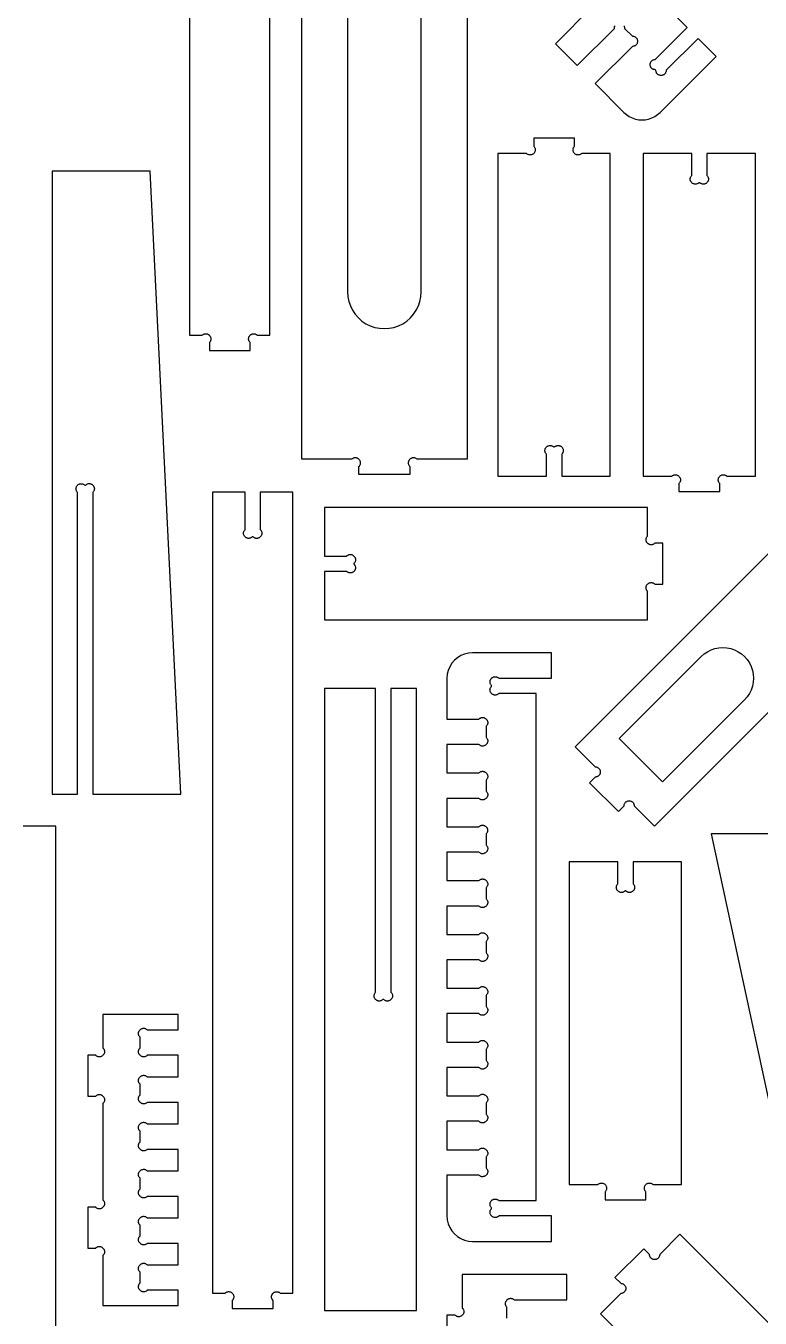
# Model space of a CAD drawing. Extents: x 105 to 1294, y 104 to 1295.
# Drawn here: x 892 to 1036.1, y 395.1 to 648.8 of the extents above; entities that cross this region are included whole.
import ezdxf

# ---------------------------------------------------------------- set-up
doc = ezdxf.new("R2010")
doc.units = 0
doc.layers.add('LAYER_1', color=62, linetype='CONTINUOUS')

msp = doc.modelspace()

# ---------------------------------------------------------------- linework, layer by layer
at = {"layer": 'LAYER_1'}
for points in [[(924.12, 745.22), (924.12, 588.03), (926.58, 588.03), (926.67, 588.12), (926.77, 588.18), (926.86, 588.24), (926.95, 588.28), (927.05, 588.31), (927.15, 588.33), (927.24, 588.34), (927.34, 588.34), (927.43, 588.33), (927.52, 588.31), (927.61, 588.29), (927.69, 588.25), (927.78, 588.21), (927.85, 588.15), (927.93, 588.1), (928, 588.03), (928.06, 587.96), (928.12, 587.89), (928.17, 587.81), (928.21, 587.73), (928.25, 587.64), (928.28, 587.55), (928.3, 587.46), (928.31, 587.37), (928.31, 587.28), (928.3, 587.18), (928.28, 587.08), (928.25, 586.99), (928.2, 586.89), (928.15, 586.8), (928.08, 586.71), (928, 586.62), (928, 585.03), (935.99, 585.03), (935.99, 586.62), (935.93, 586.7), (935.87, 586.78), (935.82, 586.86), (935.77, 586.95), (935.74, 587.04), (935.72, 587.14), (935.71, 587.23), (935.7, 587.33), (935.71, 587.42), (935.72, 587.52), (935.74, 587.61), (935.77, 587.7), (935.82, 587.79), (935.87, 587.88), (935.93, 587.96), (935.99, 588.03), (936.07, 588.1), (936.15, 588.16), (936.24, 588.21), (936.33, 588.25), (936.42, 588.29), (936.51, 588.31), (936.61, 588.32), (936.7, 588.33), (936.8, 588.32), (936.9, 588.31), (936.99, 588.29), (937.08, 588.25), (937.17, 588.21), (937.26, 588.16), (937.34, 588.1), (937.41, 588.03), (939.87, 588.03), (939.87, 745.22)], [(1009.34, 648.79), (1009.38, 648.7), (1009.42, 648.6), (1009.45, 648.5), (1009.46, 648.38), (1009.47, 648.26), (1011, 646.73), (1011.12, 646.72), (1011.24, 646.7), (1011.34, 646.68), (1011.44, 646.64), (1011.53, 646.59), (1011.61, 646.54), (1011.69, 646.48), (1011.76, 646.41), (1011.82, 646.34), (1011.87, 646.26), (1011.91, 646.18), (1011.94, 646.09), (1011.97, 646), (1011.99, 645.91), (1012, 645.82), (1012.01, 645.72), (1012, 645.63), (1011.99, 645.54), (1011.97, 645.45), (1011.94, 645.36), (1011.91, 645.27), (1011.87, 645.19), (1011.82, 645.11), (1011.76, 645.04), (1011.69, 644.97), (1011.61, 644.91), (1011.53, 644.86), (1011.44, 644.81), (1011.34, 644.77), (1011.24, 644.75), (1011.12, 644.73), (1011, 644.72), (1003.7, 637.42), (1009.35, 631.77), (1009.85, 631.33), (1010.39, 630.97), (1010.98, 630.68), (1011.6, 630.47), (1012.24, 630.34), (1012.89, 630.3), (1013.54, 630.34), (1014.19, 630.47), (1014.81, 630.68), (1015.39, 630.97), (1015.94, 631.33), (1016.43, 631.76), (1027.42, 642.76), (1023.89, 646.29), (1017.62, 640.03), (1017.61, 639.91), (1017.6, 639.8), (1017.57, 639.69), (1017.53, 639.59), (1017.49, 639.5), (1017.43, 639.42), (1017.37, 639.35), (1017.31, 639.28), (1017.23, 639.22), (1017.16, 639.17), (1017.07, 639.13), (1016.99, 639.09), (1016.9, 639.06), (1016.81, 639.04), (1016.71, 639.03), (1016.62, 639.03), (1016.53, 639.03), (1016.43, 639.04), (1016.34, 639.06), (1016.25, 639.09), (1016.17, 639.13), (1016.09, 639.17), (1016.01, 639.22), (1015.93, 639.28), (1015.87, 639.35), (1015.81, 639.42), (1015.75, 639.5), (1015.71, 639.59), (1015.67, 639.69), (1015.64, 639.8), (1015.63, 639.91), (1015.62, 640.03), (1015.5, 640.15), (1015.38, 640.16), (1015.27, 640.17), (1015.16, 640.2), (1015.06, 640.24), (1014.97, 640.28), (1014.89, 640.33), (1014.82, 640.4), (1014.75, 640.46), (1014.69, 640.54), (1014.64, 640.61), (1014.6, 640.7), (1014.56, 640.78), (1014.54, 640.87), (1014.52, 640.96), (1014.51, 641.06), (1014.5, 641.15), (1014.51, 641.24), (1014.52, 641.34), (1014.54, 641.43), (1014.56, 641.52), (1014.6, 641.6), (1014.64, 641.69), (1014.69, 641.76), (1014.75, 641.84), (1014.82, 641.9), (1014.89, 641.96), (1014.97, 642.02), (1015.06, 642.06), (1015.16, 642.1), (1015.27, 642.13), (1015.38, 642.14), (1015.5, 642.15), (1021.77, 648.41), (964.24, 705.94)], [(978.56, 653.22), (978.56, 563.69), (968.75, 563.69), (968.66, 563.77), (968.57, 563.84), (968.48, 563.9), (968.38, 563.94), (968.29, 563.97), (968.19, 563.99), (968.1, 564), (968, 564), (967.91, 563.99), (967.82, 563.97), (967.73, 563.94), (967.64, 563.91), (967.56, 563.86), (967.48, 563.81), (967.41, 563.75), (967.34, 563.69), (967.28, 563.62), (967.22, 563.55), (967.17, 563.47), (967.13, 563.39), (967.09, 563.3), (967.06, 563.21), (967.04, 563.12), (967.03, 563.03), (967.03, 562.93), (967.04, 562.84), (967.06, 562.74), (967.09, 562.65), (967.14, 562.55), (967.19, 562.46), (967.26, 562.37), (967.34, 562.28), (967.34, 560.69), (957.35, 560.69), (957.35, 562.28), (957.43, 562.37), (957.5, 562.46), (957.55, 562.55), (957.59, 562.65), (957.63, 562.74), (957.65, 562.84), (957.66, 562.93), (957.66, 563.03), (957.64, 563.12), (957.63, 563.21), (957.6, 563.3), (957.56, 563.39), (957.52, 563.47), (957.47, 563.55), (957.41, 563.62), (957.35, 563.69), (957.28, 563.75), (957.2, 563.81), (957.13, 563.86), (957.04, 563.91), (956.96, 563.94), (956.87, 563.97), (956.78, 563.99), (956.68, 564), (956.59, 564), (956.49, 563.99), (956.4, 563.97), (956.3, 563.94), (956.21, 563.9), (956.12, 563.84), (956.02, 563.77), (955.93, 563.69), (946.13, 563.69), (946.13, 656.22)], [(955.12, 653.22), (955.12, 596.54), (955.19, 595.6), (955.37, 594.68), (955.67, 593.78), (956.1, 592.94), (956.62, 592.16), (957.24, 591.45), (957.95, 590.82), (958.73, 590.3), (959.58, 589.88), (960.47, 589.58), (961.41, 589.4), (962.35, 589.33), (963.29, 589.4), (964.21, 589.58), (965.11, 589.88), (965.95, 590.3), (966.74, 590.82), (967.45, 591.45), (968.07, 592.16), (968.6, 592.94), (969.01, 593.78), (969.31, 594.68), (969.5, 595.6), (969.56, 596.54), (969.56, 656.22)], [(1003.18, 652.55), (995.89, 645.24), (1000.16, 640.96), (1007.47, 648.26), (1007.48, 648.38), (1007.49, 648.5), (1007.52, 648.6), (1007.56, 648.7), (1007.6, 648.79)], [(1044.55, 552.09), (999.75, 507.29), (1003.71, 503.33), (1003.81, 503.33), (1003.91, 503.31), (1004.01, 503.29), (1004.1, 503.25), (1004.19, 503.21), (1004.27, 503.16), (1004.35, 503.1), (1004.42, 503.04), (1004.48, 502.97), (1004.54, 502.89), (1004.59, 502.81), (1004.63, 502.72), (1004.67, 502.63), (1004.69, 502.53), (1004.71, 502.43), (1004.71, 502.33), (1004.71, 502.23), (1004.69, 502.13), (1004.67, 502.03), (1004.63, 501.94), (1004.59, 501.86), (1004.54, 501.77), (1004.48, 501.7), (1004.42, 501.63), (1004.35, 501.56), (1004.27, 501.5), (1004.19, 501.45), (1004.1, 501.41), (1004.01, 501.38), (1003.91, 501.35), (1003.81, 501.34), (1003.71, 501.33), (1002.59, 500.21), (1008.25, 494.55), (1009.37, 495.67), (1009.38, 495.78), (1009.39, 495.88), (1009.42, 495.97), (1009.45, 496.06), (1009.49, 496.15), (1009.54, 496.23), (1009.6, 496.31), (1009.66, 496.38), (1009.73, 496.45), (1009.81, 496.5), (1009.89, 496.55), (1009.98, 496.6), (1010.07, 496.63), (1010.17, 496.65), (1010.27, 496.67), (1010.37, 496.67), (1010.47, 496.67), (1010.57, 496.65), (1010.67, 496.63), (1010.76, 496.6), (1010.85, 496.55), (1010.93, 496.5), (1011, 496.45), (1011.08, 496.38), (1011.14, 496.31), (1011.2, 496.23), (1011.25, 496.15), (1011.29, 496.06), (1011.32, 495.97), (1011.35, 495.88), (1011.36, 495.78), (1011.37, 495.67), (1015.33, 491.71), (1060.13, 536.51)], [(891.49, 302.35), (897.86, 302.35), (897.86, 491.72), (891.49, 491.72)], [(1041.77, 490.22), (1026.48, 490.22), (1043.27, 412.19)], [(1065.13, 366.79), (1020.33, 411.6), (1016.37, 407.63), (1016.36, 407.53), (1016.35, 407.43), (1016.32, 407.34), (1016.29, 407.24), (1016.25, 407.16), (1016.2, 407.07), (1016.14, 407), (1016.08, 406.93), (1016.01, 406.86), (1015.93, 406.8), (1015.85, 406.75), (1015.76, 406.71), (1015.67, 406.68), (1015.57, 406.65), (1015.47, 406.64), (1015.37, 406.63), (1015.27, 406.64), (1015.17, 406.65), (1015.07, 406.68), (1014.98, 406.71), (1014.89, 406.75), (1014.81, 406.8), (1014.73, 406.86), (1014.66, 406.93), (1014.59, 407), (1014.54, 407.07), (1014.49, 407.16), (1014.44, 407.24), (1014.41, 407.34), (1014.38, 407.43), (1014.37, 407.53), (1014.36, 407.63), (1013.24, 408.75), (1007.59, 403.1), (1008.71, 401.98), (1008.82, 401.97), (1008.91, 401.96), (1009.01, 401.93), (1009.1, 401.9), (1009.19, 401.86), (1009.27, 401.81), (1009.35, 401.75), (1009.42, 401.68), (1009.48, 401.61), (1009.54, 401.53), (1009.59, 401.45), (1009.63, 401.36), (1009.67, 401.27), (1009.69, 401.18), (1009.71, 401.08), (1009.71, 400.98), (1009.71, 400.87), (1009.69, 400.77), (1009.67, 400.68), (1009.63, 400.59), (1009.59, 400.5), (1009.54, 400.42), (1009.48, 400.34), (1009.42, 400.27), (1009.35, 400.2), (1009.27, 400.15), (1009.19, 400.1), (1009.1, 400.05), (1009.01, 400.02), (1008.91, 400), (1008.82, 399.98), (1008.71, 399.98), (1004.75, 396.01), (1049.55, 351.21)], [(986.39, 395.13), (986.39, 397.3), (986.31, 397.39), (986.25, 397.48), (986.19, 397.58), (986.15, 397.67), (986.12, 397.77), (986.1, 397.86), (986.09, 397.96), (986.09, 398.05), (986.1, 398.15), (986.12, 398.24), (986.15, 398.33), (986.18, 398.41), (986.23, 398.5), (986.28, 398.57), (986.34, 398.65), (986.4, 398.72), (986.47, 398.78), (986.54, 398.84), (986.62, 398.89), (986.7, 398.93), (986.79, 398.97), (986.88, 399), (986.97, 399.02), (987.06, 399.03), (987.16, 399.03), (987.25, 399.02), (987.35, 399), (987.45, 398.97), (987.54, 398.92), (987.63, 398.87), (987.73, 398.8), (987.82, 398.72), (998.17, 398.72), (998.17, 403.72), (977.63, 403.72), (977.63, 397.13), (977.71, 397.04), (977.78, 396.95), (977.83, 396.85), (977.87, 396.76), (977.91, 396.66), (977.93, 396.57), (977.94, 396.47), (977.94, 396.38), (977.93, 396.29), (977.91, 396.19), (977.88, 396.1), (977.84, 396.02), (977.8, 395.94), (977.75, 395.86), (977.69, 395.78), (977.63, 395.72), (977.56, 395.65), (977.48, 395.59), (977.41, 395.54), (977.32, 395.5), (977.24, 395.46), (977.15, 395.44), (977.06, 395.42), (976.96, 395.41), (976.87, 395.41), (976.77, 395.42), (976.68, 395.44), (976.58, 395.47), (976.49, 395.51), (976.4, 395.57), (976.3, 395.63), (976.21, 395.72), (974.62, 395.72), (974.62, 387.72)]]:
    msp.add_lwpolyline(points, dxfattribs=at)
for points in [[(994.15, 564.69), (994.08, 564.77), (994.02, 564.85), (993.97, 564.93), (993.92, 565.02), (993.89, 565.12), (993.87, 565.21), (993.85, 565.3), (993.85, 565.4), (993.85, 565.5), (993.87, 565.59), (993.89, 565.68), (993.92, 565.78), (993.97, 565.87), (994.02, 565.95), (994.08, 566.03), (994.15, 566.11), (994.22, 566.18), (994.3, 566.24), (994.39, 566.29), (994.48, 566.33), (994.57, 566.36), (994.66, 566.38), (994.76, 566.4), (994.85, 566.4), (994.95, 566.4), (995.05, 566.38), (995.14, 566.36), (995.23, 566.33), (995.32, 566.29), (995.4, 566.24), (995.48, 566.18), (995.56, 566.11), (995.73, 566.11), (995.81, 566.18), (995.89, 566.24), (995.97, 566.29), (996.06, 566.33), (996.15, 566.36), (996.25, 566.38), (996.34, 566.4), (996.44, 566.4), (996.53, 566.4), (996.63, 566.38), (996.72, 566.36), (996.81, 566.33), (996.9, 566.29), (996.99, 566.24), (997.07, 566.18), (997.14, 566.11), (997.21, 566.03), (997.27, 565.95), (997.32, 565.87), (997.36, 565.78), (997.4, 565.68), (997.42, 565.59), (997.43, 565.5), (997.44, 565.4), (997.43, 565.3), (997.42, 565.21), (997.4, 565.12), (997.36, 565.02), (997.32, 564.93), (997.27, 564.85), (997.21, 564.77), (997.14, 564.69), (997.14, 560.36), (1006.67, 560.36), (1006.67, 623.72), (1001.06, 623.72), (1000.98, 623.65), (1000.9, 623.59), (1000.82, 623.54), (1000.73, 623.5), (1000.64, 623.46), (1000.54, 623.44), (1000.45, 623.43), (1000.35, 623.42), (1000.26, 623.43), (1000.16, 623.44), (1000.07, 623.46), (999.97, 623.5), (999.89, 623.54), (999.8, 623.59), (999.72, 623.65), (999.64, 623.72), (999.58, 623.79), (999.52, 623.87), (999.47, 623.96), (999.43, 624.05), (999.39, 624.14), (999.37, 624.23), (999.36, 624.33), (999.35, 624.42), (999.36, 624.52), (999.37, 624.61), (999.39, 624.71), (999.43, 624.8), (999.47, 624.89), (999.52, 624.97), (999.58, 625.05), (999.64, 625.13), (999.64, 626.72), (991.65, 626.72), (991.65, 625.13), (991.72, 625.05), (991.78, 624.97), (991.83, 624.89), (991.87, 624.8), (991.9, 624.71), (991.92, 624.61), (991.94, 624.52), (991.94, 624.42), (991.94, 624.33), (991.92, 624.23), (991.9, 624.14), (991.87, 624.05), (991.83, 623.96), (991.78, 623.87), (991.72, 623.79), (991.65, 623.72), (991.57, 623.65), (991.49, 623.59), (991.41, 623.54), (991.32, 623.5), (991.23, 623.46), (991.13, 623.44), (991.04, 623.43), (990.94, 623.42), (990.85, 623.43), (990.75, 623.44), (990.66, 623.46), (990.57, 623.5), (990.48, 623.54), (990.39, 623.59), (990.31, 623.65), (990.24, 623.72), (984.63, 623.72), (984.63, 560.36), (994.15, 560.36)], [(1025.64, 619.38), (1025.71, 619.31), (1025.77, 619.23), (1025.82, 619.14), (1025.86, 619.05), (1025.89, 618.96), (1025.91, 618.87), (1025.93, 618.77), (1025.93, 618.68), (1025.93, 618.58), (1025.91, 618.49), (1025.89, 618.39), (1025.86, 618.3), (1025.82, 618.21), (1025.77, 618.13), (1025.71, 618.05), (1025.64, 617.97), (1025.56, 617.9), (1025.48, 617.84), (1025.4, 617.79), (1025.31, 617.75), (1025.22, 617.72), (1025.13, 617.69), (1025.03, 617.68), (1024.93, 617.68), (1024.84, 617.68), (1024.74, 617.69), (1024.65, 617.72), (1024.56, 617.75), (1024.47, 617.79), (1024.38, 617.84), (1024.3, 617.9), (1024.23, 617.97), (1024.06, 617.97), (1023.98, 617.9), (1023.9, 617.84), (1023.82, 617.79), (1023.73, 617.75), (1023.64, 617.72), (1023.54, 617.69), (1023.45, 617.68), (1023.35, 617.68), (1023.26, 617.68), (1023.16, 617.69), (1023.07, 617.72), (1022.98, 617.75), (1022.89, 617.79), (1022.8, 617.84), (1022.72, 617.9), (1022.64, 617.97), (1022.58, 618.05), (1022.52, 618.13), (1022.47, 618.21), (1022.43, 618.3), (1022.39, 618.39), (1022.37, 618.49), (1022.36, 618.58), (1022.35, 618.68), (1022.36, 618.77), (1022.37, 618.87), (1022.39, 618.96), (1022.43, 619.05), (1022.47, 619.14), (1022.52, 619.23), (1022.58, 619.31), (1022.64, 619.38), (1022.64, 623.72), (1013.13, 623.72), (1013.13, 560.36), (1018.73, 560.36), (1018.81, 560.43), (1018.89, 560.49), (1018.97, 560.54), (1019.06, 560.58), (1019.15, 560.61), (1019.25, 560.63), (1019.34, 560.65), (1019.44, 560.65), (1019.53, 560.65), (1019.63, 560.63), (1019.72, 560.61), (1019.81, 560.58), (1019.9, 560.54), (1019.99, 560.49), (1020.07, 560.43), (1020.14, 560.36), (1020.21, 560.28), (1020.27, 560.2), (1020.32, 560.12), (1020.36, 560.03), (1020.4, 559.94), (1020.42, 559.84), (1020.43, 559.75), (1020.44, 559.65), (1020.43, 559.55), (1020.42, 559.46), (1020.4, 559.37), (1020.36, 559.27), (1020.32, 559.19), (1020.27, 559.1), (1020.21, 559.02), (1020.14, 558.94), (1020.14, 557.36), (1028.14, 557.36), (1028.14, 558.94), (1028.07, 559.02), (1028.01, 559.1), (1027.96, 559.19), (1027.92, 559.27), (1027.89, 559.37), (1027.87, 559.46), (1027.85, 559.55), (1027.85, 559.65), (1027.85, 559.75), (1027.87, 559.84), (1027.89, 559.94), (1027.92, 560.03), (1027.96, 560.12), (1028.01, 560.2), (1028.07, 560.28), (1028.14, 560.36), (1028.22, 560.43), (1028.3, 560.49), (1028.38, 560.54), (1028.47, 560.58), (1028.56, 560.61), (1028.66, 560.63), (1028.75, 560.65), (1028.85, 560.65), (1028.94, 560.65), (1029.04, 560.63), (1029.13, 560.61), (1029.23, 560.58), (1029.32, 560.54), (1029.4, 560.49), (1029.48, 560.43), (1029.56, 560.36), (1035.16, 560.36), (1035.16, 623.72), (1025.64, 623.72)], [(922.42, 497.95), (916.39, 620.22), (897.13, 620.22), (897.13, 497.95), (902.13, 497.95), (902.13, 557.19), (902.06, 557.27), (902, 557.35), (901.95, 557.44), (901.91, 557.52), (901.88, 557.62), (901.85, 557.71), (901.84, 557.8), (901.83, 557.9), (901.84, 558), (901.85, 558.09), (901.88, 558.18), (901.91, 558.28), (901.95, 558.37), (902, 558.45), (902.06, 558.53), (902.13, 558.61), (902.2, 558.68), (902.28, 558.74), (902.37, 558.79), (902.46, 558.83), (902.55, 558.86), (902.64, 558.88), (902.74, 558.9), (902.83, 558.9), (902.93, 558.9), (903.03, 558.88), (903.12, 558.86), (903.21, 558.83), (903.3, 558.79), (903.38, 558.74), (903.47, 558.68), (903.54, 558.61), (903.71, 558.61), (903.8, 558.69), (903.89, 558.76), (903.99, 558.81), (904.08, 558.86), (904.18, 558.89), (904.27, 558.91), (904.37, 558.92), (904.46, 558.92), (904.56, 558.91), (904.65, 558.89), (904.74, 558.86), (904.82, 558.82), (904.91, 558.78), (904.98, 558.73), (905.06, 558.67), (905.13, 558.61), (905.19, 558.54), (905.25, 558.46), (905.3, 558.39), (905.34, 558.3), (905.38, 558.22), (905.41, 558.13), (905.43, 558.04), (905.44, 557.94), (905.44, 557.85), (905.43, 557.75), (905.41, 557.66), (905.38, 557.56), (905.33, 557.47), (905.28, 557.37), (905.21, 557.28), (905.13, 557.19), (905.13, 497.95)], [(928.63, 400.03), (931.08, 400.03), (931.17, 400.12), (931.26, 400.18), (931.36, 400.24), (931.45, 400.28), (931.55, 400.31), (931.64, 400.33), (931.74, 400.34), (931.83, 400.34), (931.93, 400.33), (932.02, 400.31), (932.11, 400.29), (932.19, 400.25), (932.27, 400.21), (932.35, 400.15), (932.43, 400.1), (932.49, 400.03), (932.56, 399.96), (932.62, 399.89), (932.67, 399.81), (932.71, 399.73), (932.75, 399.64), (932.77, 399.56), (932.79, 399.46), (932.8, 399.37), (932.8, 399.28), (932.79, 399.18), (932.77, 399.09), (932.74, 398.99), (932.7, 398.9), (932.64, 398.8), (932.58, 398.71), (932.5, 398.62), (932.5, 397.04), (940.49, 397.04), (940.49, 398.62), (940.42, 398.7), (940.36, 398.78), (940.31, 398.86), (940.27, 398.95), (940.24, 399.04), (940.22, 399.14), (940.2, 399.23), (940.2, 399.33), (940.2, 399.42), (940.22, 399.52), (940.24, 399.61), (940.27, 399.7), (940.31, 399.79), (940.36, 399.88), (940.42, 399.96), (940.49, 400.03), (940.57, 400.1), (940.65, 400.16), (940.73, 400.21), (940.82, 400.25), (940.91, 400.29), (941.01, 400.31), (941.1, 400.32), (941.2, 400.33), (941.3, 400.32), (941.39, 400.31), (941.49, 400.29), (941.58, 400.25), (941.67, 400.21), (941.75, 400.16), (941.84, 400.1), (941.91, 400.03), (944.36, 400.03), (944.36, 557.22), (937.99, 557.22), (937.99, 549.88), (938.07, 549.79), (938.14, 549.7), (938.2, 549.61), (938.24, 549.51), (938.27, 549.42), (938.29, 549.32), (938.3, 549.22), (938.3, 549.13), (938.29, 549.04), (938.27, 548.95), (938.25, 548.86), (938.21, 548.77), (938.17, 548.69), (938.12, 548.61), (938.06, 548.54), (937.99, 548.47), (937.93, 548.4), (937.85, 548.35), (937.77, 548.3), (937.69, 548.25), (937.6, 548.22), (937.52, 548.19), (937.42, 548.17), (937.33, 548.16), (937.24, 548.16), (937.14, 548.17), (937.04, 548.19), (936.95, 548.22), (936.85, 548.26), (936.76, 548.32), (936.67, 548.39), (936.58, 548.47), (936.41, 548.47), (936.33, 548.4), (936.25, 548.34), (936.17, 548.29), (936.08, 548.25), (935.99, 548.22), (935.89, 548.19), (935.8, 548.18), (935.7, 548.17), (935.61, 548.18), (935.51, 548.19), (935.42, 548.22), (935.33, 548.25), (935.24, 548.29), (935.15, 548.34), (935.07, 548.4), (935, 548.47), (934.93, 548.54), (934.87, 548.62), (934.82, 548.71), (934.78, 548.8), (934.74, 548.89), (934.72, 548.98), (934.71, 549.08), (934.7, 549.17), (934.71, 549.27), (934.72, 549.37), (934.74, 549.46), (934.78, 549.55), (934.82, 549.64), (934.87, 549.72), (934.93, 549.81), (935, 549.88), (935, 557.22), (928.63, 557.22)], [(954.96, 544.7), (955.05, 544.78), (955.14, 544.85), (955.24, 544.9), (955.33, 544.95), (955.43, 544.98), (955.52, 545), (955.62, 545.01), (955.71, 545.01), (955.81, 545), (955.9, 544.98), (955.99, 544.95), (956.07, 544.91), (956.16, 544.87), (956.24, 544.82), (956.31, 544.76), (956.38, 544.7), (956.44, 544.63), (956.5, 544.56), (956.55, 544.48), (956.59, 544.39), (956.63, 544.31), (956.66, 544.22), (956.68, 544.13), (956.69, 544.04), (956.69, 543.94), (956.68, 543.85), (956.66, 543.75), (956.63, 543.65), (956.59, 543.56), (956.53, 543.47), (956.46, 543.37), (956.38, 543.28), (956.38, 543.11), (956.45, 543.03), (956.51, 542.95), (956.56, 542.87), (956.6, 542.78), (956.63, 542.69), (956.65, 542.59), (956.67, 542.5), (956.67, 542.4), (956.67, 542.31), (956.65, 542.21), (956.63, 542.12), (956.6, 542.03), (956.56, 541.94), (956.51, 541.85), (956.45, 541.77), (956.38, 541.7), (956.3, 541.63), (956.22, 541.57), (956.13, 541.52), (956.05, 541.48), (955.95, 541.44), (955.86, 541.42), (955.76, 541.41), (955.67, 541.4), (955.57, 541.41), (955.48, 541.42), (955.38, 541.44), (955.29, 541.48), (955.2, 541.52), (955.12, 541.57), (955.04, 541.63), (954.96, 541.7), (950.62, 541.7), (950.62, 532.18), (1013.98, 532.18), (1013.98, 537.78), (1013.91, 537.86), (1013.85, 537.94), (1013.8, 538.03), (1013.76, 538.12), (1013.73, 538.21), (1013.71, 538.3), (1013.69, 538.4), (1013.69, 538.49), (1013.69, 538.59), (1013.71, 538.68), (1013.73, 538.78), (1013.76, 538.87), (1013.8, 538.96), (1013.85, 539.04), (1013.91, 539.12), (1013.98, 539.2), (1014.06, 539.27), (1014.14, 539.33), (1014.22, 539.38), (1014.31, 539.42), (1014.41, 539.45), (1014.5, 539.47), (1014.6, 539.49), (1014.69, 539.49), (1014.79, 539.49), (1014.88, 539.47), (1014.98, 539.45), (1015.07, 539.42), (1015.16, 539.38), (1015.25, 539.33), (1015.33, 539.27), (1015.4, 539.2), (1016.99, 539.2), (1016.99, 547.2), (1015.4, 547.2), (1015.33, 547.13), (1015.25, 547.07), (1015.16, 547.02), (1015.07, 546.98), (1014.98, 546.94), (1014.88, 546.92), (1014.79, 546.91), (1014.69, 546.9), (1014.6, 546.91), (1014.5, 546.92), (1014.41, 546.94), (1014.31, 546.98), (1014.22, 547.02), (1014.14, 547.07), (1014.06, 547.13), (1013.98, 547.2), (1013.91, 547.27), (1013.85, 547.35), (1013.8, 547.44), (1013.76, 547.53), (1013.73, 547.62), (1013.71, 547.71), (1013.69, 547.81), (1013.69, 547.9), (1013.69, 548), (1013.71, 548.09), (1013.73, 548.19), (1013.76, 548.28), (1013.8, 548.37), (1013.85, 548.45), (1013.91, 548.53), (1013.98, 548.61), (1013.98, 554.22), (950.62, 554.22), (950.62, 544.7)], [(975.17, 412.93), (975.58, 412.27), (976.09, 411.67), (976.69, 411.16), (977.36, 410.75), (978.08, 410.45), (978.84, 410.27), (979.63, 410.2), (995.12, 410.2), (995.12, 415.2), (984.8, 415.2), (984.71, 415.12), (984.61, 415.05), (984.52, 415), (984.43, 414.96), (984.33, 414.92), (984.23, 414.9), (984.14, 414.89), (984.04, 414.9), (983.95, 414.91), (983.86, 414.92), (983.77, 414.95), (983.68, 414.99), (983.6, 415.03), (983.52, 415.08), (983.45, 415.14), (983.38, 415.2), (983.32, 415.27), (983.26, 415.35), (983.21, 415.43), (983.16, 415.51), (983.13, 415.59), (983.1, 415.68), (983.08, 415.77), (983.07, 415.87), (983.07, 415.96), (983.08, 416.06), (983.1, 416.15), (983.13, 416.25), (983.17, 416.34), (983.23, 416.44), (983.29, 416.53), (983.37, 416.62), (983.37, 416.79), (983.29, 416.88), (983.23, 416.97), (983.17, 417.07), (983.13, 417.16), (983.1, 417.26), (983.08, 417.35), (983.07, 417.45), (983.07, 417.54), (983.08, 417.63), (983.1, 417.73), (983.13, 417.81), (983.16, 417.9), (983.21, 417.98), (983.26, 418.06), (983.32, 418.14), (983.38, 418.2), (983.45, 418.27), (983.52, 418.33), (983.6, 418.38), (983.68, 418.42), (983.77, 418.46), (983.86, 418.48), (983.95, 418.5), (984.04, 418.51), (984.14, 418.51), (984.23, 418.5), (984.33, 418.48), (984.43, 418.45), (984.52, 418.41), (984.61, 418.35), (984.71, 418.29), (984.8, 418.2), (992.13, 418.2), (992.13, 517.72), (984.8, 517.72), (984.71, 517.63), (984.61, 517.57), (984.52, 517.51), (984.43, 517.47), (984.33, 517.44), (984.23, 517.42), (984.14, 517.41), (984.04, 517.41), (983.95, 517.42), (983.86, 517.44), (983.77, 517.46), (983.68, 517.5), (983.6, 517.54), (983.52, 517.59), (983.45, 517.65), (983.38, 517.72), (983.32, 517.78), (983.26, 517.86), (983.21, 517.94), (983.16, 518.02), (983.13, 518.11), (983.1, 518.19), (983.08, 518.29), (983.07, 518.38), (983.07, 518.47), (983.08, 518.57), (983.1, 518.66), (983.13, 518.76), (983.17, 518.85), (983.23, 518.95), (983.29, 519.04), (983.37, 519.13), (983.37, 519.3), (983.29, 519.39), (983.23, 519.48), (983.17, 519.58), (983.13, 519.67), (983.1, 519.77), (983.08, 519.86), (983.07, 519.96), (983.07, 520.05), (983.08, 520.15), (983.1, 520.24), (983.13, 520.33), (983.16, 520.41), (983.21, 520.49), (983.26, 520.57), (983.32, 520.65), (983.38, 520.72), (983.45, 520.78), (983.52, 520.84), (983.6, 520.89), (983.68, 520.93), (983.77, 520.97), (983.86, 521), (983.95, 521.01), (984.04, 521.03), (984.14, 521.03), (984.23, 521.02), (984.33, 521), (984.43, 520.96), (984.52, 520.92), (984.61, 520.87), (984.71, 520.8), (984.8, 520.72), (995.12, 520.72), (995.12, 525.72), (979.63, 525.72), (978.84, 525.65), (978.08, 525.47), (977.36, 525.17), (976.69, 524.76), (976.09, 524.25), (975.58, 523.65), (975.17, 522.99), (974.87, 522.26), (974.69, 521.5), (974.62, 520.72), (974.62, 512.72), (980.89, 512.72), (980.98, 512.8), (981.07, 512.87), (981.17, 512.92), (981.26, 512.96), (981.36, 513), (981.45, 513.02), (981.55, 513.03), (981.64, 513.02), (981.74, 513.01), (981.83, 513), (981.92, 512.97), (982, 512.93), (982.08, 512.89), (982.16, 512.84), (982.24, 512.78), (982.31, 512.72), (982.37, 512.65), (982.43, 512.57), (982.48, 512.49), (982.52, 512.41), (982.56, 512.33), (982.59, 512.24), (982.61, 512.15), (982.62, 512.05), (982.62, 511.96), (982.61, 511.86), (982.59, 511.77), (982.55, 511.67), (982.51, 511.58), (982.45, 511.48), (982.39, 511.39), (982.3, 511.3), (982.3, 509.13), (982.39, 509.04), (982.45, 508.95), (982.51, 508.86), (982.55, 508.76), (982.59, 508.66), (982.61, 508.57), (982.62, 508.47), (982.62, 508.38), (982.61, 508.29), (982.59, 508.19), (982.56, 508.11), (982.52, 508.02), (982.48, 507.94), (982.43, 507.86), (982.37, 507.78), (982.31, 507.72), (982.24, 507.65), (982.16, 507.6), (982.08, 507.54), (982, 507.5), (981.92, 507.46), (981.83, 507.44), (981.74, 507.42), (981.64, 507.41), (981.55, 507.41), (981.45, 507.42), (981.36, 507.44), (981.26, 507.47), (981.17, 507.51), (981.07, 507.57), (980.98, 507.63), (980.89, 507.72), (974.62, 507.72), (974.62, 502.15), (980.89, 502.15), (980.98, 502.23), (981.07, 502.3), (981.17, 502.36), (981.26, 502.4), (981.36, 502.43), (981.45, 502.45), (981.55, 502.46), (981.64, 502.46), (981.74, 502.45), (981.83, 502.43), (981.92, 502.4), (982, 502.37), (982.08, 502.32), (982.16, 502.27), (982.24, 502.22), (982.31, 502.15), (982.37, 502.08), (982.43, 502.01), (982.48, 501.93), (982.52, 501.85), (982.56, 501.76), (982.59, 501.67), (982.61, 501.58), (982.62, 501.49), (982.62, 501.39), (982.61, 501.3), (982.59, 501.2), (982.55, 501.11), (982.51, 501.01), (982.45, 500.92), (982.39, 500.83), (982.3, 500.74), (982.3, 498.57), (982.39, 498.48), (982.45, 498.38), (982.51, 498.29), (982.55, 498.2), (982.59, 498.1), (982.61, 498.01), (982.62, 497.91), (982.62, 497.82), (982.61, 497.72), (982.59, 497.63), (982.56, 497.54), (982.52, 497.46), (982.48, 497.37), (982.43, 497.3), (982.37, 497.22), (982.31, 497.15), (982.24, 497.09), (982.16, 497.03), (982.08, 496.98), (982, 496.94), (981.92, 496.9), (981.83, 496.87), (981.74, 496.85), (981.64, 496.84), (981.55, 496.84), (981.45, 496.85), (981.36, 496.87), (981.26, 496.9), (981.17, 496.95), (981.07, 497), (980.98, 497.07), (980.89, 497.15), (974.62, 497.15), (974.62, 491.59), (980.89, 491.59), (980.97, 491.66), (981.05, 491.72), (981.13, 491.77), (981.22, 491.81), (981.31, 491.84), (981.41, 491.86), (981.5, 491.88), (981.6, 491.88), (981.69, 491.88), (981.79, 491.86), (981.88, 491.84), (981.97, 491.81), (982.06, 491.77), (982.15, 491.72), (982.23, 491.66), (982.3, 491.59), (982.37, 491.51), (982.43, 491.43), (982.48, 491.35), (982.53, 491.26), (982.56, 491.17), (982.58, 491.07), (982.6, 490.98), (982.6, 490.88), (982.6, 490.79), (982.58, 490.69), (982.56, 490.6), (982.53, 490.5), (982.48, 490.42), (982.43, 490.33), (982.37, 490.25), (982.3, 490.17), (982.3, 488), (982.39, 487.91), (982.45, 487.82), (982.51, 487.73), (982.55, 487.63), (982.59, 487.54), (982.61, 487.44), (982.62, 487.35), (982.62, 487.25), (982.61, 487.16), (982.59, 487.07), (982.56, 486.98), (982.52, 486.89), (982.48, 486.81), (982.43, 486.73), (982.37, 486.66), (982.31, 486.59), (982.24, 486.52), (982.16, 486.47), (982.08, 486.42), (982, 486.37), (981.92, 486.34), (981.83, 486.31), (981.74, 486.29), (981.64, 486.28), (981.55, 486.28), (981.45, 486.29), (981.36, 486.31), (981.26, 486.34), (981.17, 486.38), (981.07, 486.44), (980.98, 486.51), (980.89, 486.59), (974.62, 486.59), (974.62, 481.02), (980.89, 481.02), (980.98, 481.11), (981.07, 481.17), (981.17, 481.23), (981.26, 481.27), (981.36, 481.3), (981.45, 481.32), (981.55, 481.33), (981.64, 481.33), (981.74, 481.32), (981.83, 481.3), (981.92, 481.28), (982, 481.24), (982.08, 481.2), (982.16, 481.14), (982.24, 481.09), (982.31, 481.02), (982.37, 480.96), (982.43, 480.88), (982.48, 480.8), (982.52, 480.72), (982.56, 480.63), (982.59, 480.55), (982.61, 480.45), (982.62, 480.36), (982.62, 480.27), (982.61, 480.17), (982.59, 480.08), (982.55, 479.98), (982.51, 479.89), (982.45, 479.79), (982.39, 479.7), (982.3, 479.61), (982.3, 477.44), (982.39, 477.35), (982.45, 477.26), (982.51, 477.16), (982.55, 477.07), (982.59, 476.97), (982.61, 476.88), (982.62, 476.78), (982.62, 476.69), (982.61, 476.59), (982.59, 476.5), (982.56, 476.41), (982.52, 476.33), (982.48, 476.25), (982.43, 476.17), (982.37, 476.09), (982.31, 476.02), (982.24, 475.96), (982.16, 475.9), (982.08, 475.85), (982, 475.81), (981.92, 475.77), (981.83, 475.74), (981.74, 475.73), (981.64, 475.71), (981.55, 475.71), (981.45, 475.72), (981.36, 475.74), (981.26, 475.78), (981.17, 475.82), (981.07, 475.87), (980.98, 475.94), (980.89, 476.02), (974.62, 476.02), (974.62, 470.46), (980.89, 470.46), (980.98, 470.54), (981.07, 470.61), (981.17, 470.67), (981.26, 470.71), (981.36, 470.74), (981.45, 470.76), (981.55, 470.77), (981.64, 470.77), (981.74, 470.76), (981.83, 470.74), (981.92, 470.71), (982, 470.68), (982.08, 470.63), (982.16, 470.58), (982.24, 470.52), (982.31, 470.46), (982.37, 470.39), (982.43, 470.32), (982.48, 470.24), (982.52, 470.16), (982.56, 470.07), (982.59, 469.98), (982.61, 469.89), (982.62, 469.8), (982.62, 469.7), (982.61, 469.61), (982.59, 469.51), (982.55, 469.42), (982.51, 469.32), (982.45, 469.23), (982.39, 469.14), (982.3, 469.05), (982.3, 466.87), (982.39, 466.78), (982.45, 466.69), (982.51, 466.6), (982.55, 466.5), (982.59, 466.41), (982.61, 466.31), (982.62, 466.22), (982.62, 466.12), (982.61, 466.03), (982.59, 465.94), (982.56, 465.85), (982.52, 465.76), (982.48, 465.68), (982.43, 465.6), (982.37, 465.53), (982.31, 465.46), (982.24, 465.4), (982.16, 465.34), (982.08, 465.29), (982, 465.24), (981.92, 465.21), (981.83, 465.18), (981.74, 465.16), (981.64, 465.15), (981.55, 465.15), (981.45, 465.16), (981.36, 465.18), (981.26, 465.21), (981.17, 465.25), (981.07, 465.31), (980.98, 465.38), (980.89, 465.46), (974.62, 465.46), (974.62, 459.9), (980.89, 459.9), (980.98, 459.98), (981.07, 460.05), (981.17, 460.1), (981.26, 460.14), (981.36, 460.18), (981.45, 460.2), (981.55, 460.21), (981.64, 460.21), (981.74, 460.2), (981.83, 460.18), (981.92, 460.15), (982, 460.11), (982.08, 460.07), (982.16, 460.02), (982.24, 459.96), (982.31, 459.9), (982.37, 459.83), (982.43, 459.75), (982.48, 459.67), (982.52, 459.59), (982.56, 459.51), (982.59, 459.42), (982.61, 459.33), (982.62, 459.23), (982.62, 459.14), (982.61, 459.04), (982.59, 458.95), (982.55, 458.85), (982.51, 458.76), (982.45, 458.66), (982.39, 458.57), (982.3, 458.48), (982.3, 456.31), (982.39, 456.22), (982.45, 456.13), (982.51, 456.04), (982.55, 455.94), (982.59, 455.84), (982.61, 455.75), (982.62, 455.65), (982.62, 455.56), (982.61, 455.47), (982.59, 455.37), (982.56, 455.29), (982.52, 455.2), (982.48, 455.12), (982.43, 455.04), (982.37, 454.97), (982.31, 454.9), (982.24, 454.83), (982.16, 454.78), (982.08, 454.72), (982, 454.68), (981.92, 454.64), (981.83, 454.62), (981.74, 454.6), (981.64, 454.59), (981.55, 454.59), (981.45, 454.6), (981.36, 454.62), (981.26, 454.65), (981.17, 454.69), (981.07, 454.75), (980.98, 454.81), (980.89, 454.9), (974.62, 454.9), (974.62, 449.33), (980.89, 449.33), (980.98, 449.41), (981.07, 449.48), (981.17, 449.54), (981.26, 449.58), (981.36, 449.61), (981.45, 449.63), (981.55, 449.64), (981.64, 449.64), (981.74, 449.63), (981.83, 449.61), (981.92, 449.58), (982, 449.55), (982.08, 449.5), (982.16, 449.45), (982.24, 449.4), (982.31, 449.33), (982.37, 449.26), (982.43, 449.19), (982.48, 449.11), (982.52, 449.03), (982.56, 448.94), (982.59, 448.85), (982.61, 448.76), (982.62, 448.67), (982.62, 448.57), (982.61, 448.48), (982.59, 448.38), (982.55, 448.29), (982.51, 448.19), (982.45, 448.1), (982.39, 448.01), (982.3, 447.92), (982.3, 445.75), (982.39, 445.66), (982.45, 445.56), (982.51, 445.47), (982.55, 445.38), (982.59, 445.28), (982.61, 445.18), (982.62, 445.09), (982.62, 444.99), (982.61, 444.9), (982.59, 444.81), (982.56, 444.72), (982.52, 444.64), (982.48, 444.55), (982.43, 444.47), (982.37, 444.4), (982.31, 444.33), (982.24, 444.27), (982.16, 444.21), (982.08, 444.16), (982, 444.12), (981.92, 444.08), (981.83, 444.05), (981.74, 444.03), (981.64, 444.02), (981.55, 444.02), (981.45, 444.03), (981.36, 444.05), (981.26, 444.08), (981.17, 444.13), (981.07, 444.18), (980.98, 444.25), (980.89, 444.33), (974.62, 444.33), (974.62, 438.77), (980.89, 438.77), (980.98, 438.85), (981.07, 438.92), (981.17, 438.97), (981.26, 439.02), (981.36, 439.05), (981.45, 439.07), (981.55, 439.08), (981.64, 439.08), (981.74, 439.07), (981.83, 439.05), (981.92, 439.02), (982, 438.98), (982.08, 438.94), (982.16, 438.89), (982.24, 438.83), (982.31, 438.77), (982.37, 438.7), (982.43, 438.63), (982.48, 438.55), (982.52, 438.46), (982.56, 438.38), (982.59, 438.29), (982.61, 438.2), (982.62, 438.11), (982.62, 438.01), (982.61, 437.92), (982.59, 437.82), (982.55, 437.72), (982.51, 437.63), (982.45, 437.54), (982.39, 437.44), (982.3, 437.35), (982.3, 435.18), (982.39, 435.09), (982.45, 435), (982.51, 434.91), (982.55, 434.81), (982.59, 434.72), (982.61, 434.62), (982.62, 434.53), (982.62, 434.43), (982.61, 434.34), (982.59, 434.25), (982.56, 434.16), (982.52, 434.07), (982.48, 433.99), (982.43, 433.91), (982.37, 433.84), (982.31, 433.77), (982.24, 433.7), (982.16, 433.65), (982.08, 433.6), (982, 433.55), (981.92, 433.52), (981.83, 433.49), (981.74, 433.47), (981.64, 433.46), (981.55, 433.46), (981.45, 433.47), (981.36, 433.49), (981.26, 433.52), (981.17, 433.56), (981.07, 433.62), (980.98, 433.69), (980.89, 433.77), (974.62, 433.77), (974.62, 428.2), (980.89, 428.2), (980.98, 428.29), (981.07, 428.35), (981.17, 428.41), (981.26, 428.45), (981.36, 428.48), (981.45, 428.5), (981.55, 428.51), (981.64, 428.51), (981.74, 428.5), (981.83, 428.48), (981.92, 428.46), (982, 428.42), (982.08, 428.38), (982.16, 428.33), (982.24, 428.27), (982.31, 428.2), (982.37, 428.14), (982.43, 428.06), (982.48, 427.98), (982.52, 427.9), (982.56, 427.81), (982.59, 427.73), (982.61, 427.63), (982.62, 427.54), (982.62, 427.45), (982.61, 427.35), (982.59, 427.26), (982.55, 427.16), (982.51, 427.07), (982.45, 426.97), (982.39, 426.88), (982.3, 426.79), (982.3, 424.62), (982.39, 424.53), (982.45, 424.44), (982.51, 424.34), (982.55, 424.25), (982.59, 424.15), (982.61, 424.06), (982.62, 423.96), (982.62, 423.87), (982.61, 423.77), (982.59, 423.68), (982.56, 423.59), (982.52, 423.51), (982.48, 423.43), (982.43, 423.35), (982.37, 423.27), (982.31, 423.2), (982.24, 423.14), (982.16, 423.08), (982.08, 423.03), (982, 422.99), (981.92, 422.95), (981.83, 422.92), (981.74, 422.91), (981.64, 422.89), (981.55, 422.89), (981.45, 422.9), (981.36, 422.92), (981.26, 422.96), (981.17, 423), (981.07, 423.05), (980.98, 423.12), (980.89, 423.2), (974.62, 423.2), (974.62, 415.2), (974.69, 414.42), (974.87, 413.66)], [(1034.31, 518.41), (1033.96, 517.71), (1033.52, 517.05), (1033, 516.46), (1016.94, 500.39), (1008.43, 508.9), (1024.5, 524.97), (1025.09, 525.49), (1025.75, 525.93), (1026.45, 526.28), (1027.19, 526.53), (1027.97, 526.68), (1028.75, 526.73), (1029.54, 526.69), (1030.31, 526.53), (1031.06, 526.28), (1031.76, 525.93), (1032.41, 525.49), (1033, 524.97), (1033.52, 524.38), (1033.96, 523.73), (1034.31, 523.02), (1034.56, 522.27), (1034.72, 521.51), (1034.77, 520.72), (1034.72, 519.93), (1034.56, 519.16)], [(960.63, 518.72), (950.62, 518.72), (950.62, 396.63), (968.62, 396.63), (968.62, 518.72), (963.63, 518.72), (963.63, 459.09), (963.71, 459), (963.78, 458.91), (963.84, 458.81), (963.88, 458.72), (963.91, 458.62), (963.93, 458.53), (963.94, 458.43), (963.94, 458.34), (963.93, 458.25), (963.91, 458.15), (963.88, 458.07), (963.84, 457.98), (963.8, 457.9), (963.75, 457.82), (963.69, 457.74), (963.63, 457.68), (963.56, 457.61), (963.49, 457.55), (963.41, 457.5), (963.32, 457.46), (963.24, 457.42), (963.15, 457.4), (963.06, 457.38), (962.96, 457.37), (962.87, 457.37), (962.77, 457.37), (962.68, 457.4), (962.58, 457.43), (962.49, 457.47), (962.39, 457.53), (962.3, 457.59), (962.21, 457.68), (962.04, 457.68), (961.95, 457.59), (961.86, 457.53), (961.76, 457.47), (961.67, 457.43), (961.57, 457.4), (961.48, 457.37), (961.38, 457.37), (961.29, 457.37), (961.2, 457.38), (961.1, 457.4), (961.02, 457.42), (960.93, 457.46), (960.85, 457.5), (960.77, 457.55), (960.7, 457.61), (960.63, 457.68), (960.56, 457.74), (960.51, 457.82), (960.45, 457.9), (960.41, 457.98), (960.37, 458.07), (960.35, 458.15), (960.33, 458.25), (960.32, 458.34), (960.32, 458.43), (960.33, 458.53), (960.35, 458.62), (960.38, 458.72), (960.42, 458.81), (960.48, 458.91), (960.54, 459), (960.63, 459.09)], [(1011.15, 484.72), (1011.15, 480.38), (1011.22, 480.31), (1011.28, 480.23), (1011.33, 480.14), (1011.37, 480.05), (1011.4, 479.96), (1011.42, 479.87), (1011.44, 479.77), (1011.44, 479.68), (1011.44, 479.58), (1011.42, 479.49), (1011.4, 479.39), (1011.37, 479.3), (1011.33, 479.21), (1011.28, 479.13), (1011.22, 479.05), (1011.15, 478.97), (1011.07, 478.9), (1010.99, 478.84), (1010.91, 478.79), (1010.82, 478.75), (1010.73, 478.72), (1010.63, 478.69), (1010.54, 478.68), (1010.44, 478.68), (1010.35, 478.68), (1010.25, 478.69), (1010.16, 478.72), (1010.07, 478.75), (1009.98, 478.79), (1009.89, 478.84), (1009.81, 478.9), (1009.74, 478.97), (1009.56, 478.97), (1009.48, 478.9), (1009.4, 478.84), (1009.32, 478.79), (1009.23, 478.75), (1009.14, 478.72), (1009.04, 478.69), (1008.95, 478.68), (1008.85, 478.68), (1008.76, 478.68), (1008.66, 478.69), (1008.57, 478.72), (1008.48, 478.75), (1008.39, 478.79), (1008.3, 478.84), (1008.22, 478.9), (1008.14, 478.97), (1008.08, 479.05), (1008.02, 479.13), (1007.97, 479.21), (1007.93, 479.3), (1007.89, 479.39), (1007.87, 479.49), (1007.86, 479.58), (1007.85, 479.68), (1007.86, 479.77), (1007.87, 479.87), (1007.89, 479.96), (1007.93, 480.05), (1007.97, 480.14), (1008.02, 480.23), (1008.08, 480.31), (1008.14, 480.38), (1008.14, 484.72), (998.63, 484.72), (998.63, 421.36), (1004.23, 421.36), (1004.31, 421.43), (1004.39, 421.49), (1004.47, 421.54), (1004.56, 421.58), (1004.65, 421.61), (1004.75, 421.63), (1004.84, 421.65), (1004.94, 421.65), (1005.03, 421.65), (1005.13, 421.63), (1005.22, 421.61), (1005.31, 421.58), (1005.4, 421.54), (1005.49, 421.49), (1005.57, 421.43), (1005.64, 421.36), (1005.71, 421.28), (1005.77, 421.2), (1005.82, 421.12), (1005.86, 421.03), (1005.9, 420.94), (1005.92, 420.84), (1005.93, 420.75), (1005.94, 420.65), (1005.93, 420.55), (1005.92, 420.46), (1005.9, 420.37), (1005.86, 420.27), (1005.82, 420.19), (1005.77, 420.1), (1005.71, 420.02), (1005.64, 419.94), (1005.64, 418.36), (1013.64, 418.36), (1013.64, 419.94), (1013.57, 420.02), (1013.51, 420.1), (1013.46, 420.19), (1013.42, 420.27), (1013.39, 420.37), (1013.37, 420.46), (1013.35, 420.55), (1013.35, 420.65), (1013.35, 420.75), (1013.37, 420.84), (1013.39, 420.94), (1013.42, 421.03), (1013.46, 421.12), (1013.51, 421.2), (1013.57, 421.28), (1013.64, 421.36), (1013.72, 421.43), (1013.8, 421.49), (1013.88, 421.54), (1013.97, 421.58), (1014.06, 421.61), (1014.16, 421.63), (1014.25, 421.65), (1014.35, 421.65), (1014.44, 421.65), (1014.54, 421.63), (1014.63, 421.61), (1014.73, 421.58), (1014.82, 421.54), (1014.9, 421.49), (1014.98, 421.43), (1015.06, 421.36), (1020.66, 421.36), (1020.66, 484.72)], [(907.13, 454.72), (907.13, 448.13), (907.21, 448.04), (907.28, 447.95), (907.33, 447.86), (907.37, 447.76), (907.41, 447.66), (907.43, 447.57), (907.44, 447.47), (907.44, 447.38), (907.43, 447.29), (907.41, 447.19), (907.38, 447.11), (907.34, 447.02), (907.3, 446.94), (907.25, 446.86), (907.19, 446.79), (907.13, 446.72), (907.06, 446.65), (906.98, 446.6), (906.91, 446.54), (906.82, 446.5), (906.74, 446.46), (906.65, 446.44), (906.56, 446.42), (906.46, 446.41), (906.37, 446.41), (906.27, 446.42), (906.18, 446.44), (906.08, 446.47), (905.99, 446.51), (905.89, 446.57), (905.8, 446.63), (905.71, 446.72), (904.13, 446.72), (904.13, 438.72), (905.71, 438.72), (905.8, 438.8), (905.89, 438.87), (905.99, 438.92), (906.08, 438.96), (906.18, 439), (906.27, 439.02), (906.37, 439.03), (906.46, 439.03), (906.56, 439.02), (906.65, 439), (906.74, 438.97), (906.82, 438.93), (906.91, 438.89), (906.98, 438.84), (907.06, 438.78), (907.13, 438.72), (907.19, 438.65), (907.25, 438.57), (907.3, 438.49), (907.34, 438.41), (907.38, 438.33), (907.41, 438.24), (907.43, 438.15), (907.44, 438.05), (907.44, 437.96), (907.43, 437.86), (907.41, 437.77), (907.37, 437.67), (907.33, 437.58), (907.28, 437.48), (907.21, 437.39), (907.13, 437.3), (907.13, 418.31), (907.21, 418.22), (907.28, 418.13), (907.33, 418.04), (907.37, 417.94), (907.41, 417.85), (907.43, 417.75), (907.44, 417.65), (907.44, 417.56), (907.43, 417.47), (907.41, 417.38), (907.38, 417.29), (907.34, 417.2), (907.3, 417.12), (907.25, 417.04), (907.19, 416.97), (907.13, 416.9), (907.06, 416.83), (906.98, 416.78), (906.91, 416.73), (906.82, 416.68), (906.74, 416.65), (906.65, 416.62), (906.56, 416.6), (906.46, 416.59), (906.37, 416.59), (906.27, 416.6), (906.18, 416.62), (906.08, 416.65), (905.99, 416.69), (905.89, 416.75), (905.8, 416.82), (905.71, 416.9), (904.13, 416.9), (904.13, 408.9), (905.71, 408.9), (905.8, 408.98), (905.89, 409.05), (905.99, 409.1), (906.08, 409.15), (906.18, 409.18), (906.27, 409.2), (906.37, 409.21), (906.46, 409.21), (906.56, 409.2), (906.65, 409.18), (906.74, 409.15), (906.82, 409.11), (906.91, 409.07), (906.98, 409.02), (907.06, 408.96), (907.13, 408.9), (907.19, 408.83), (907.25, 408.75), (907.3, 408.68), (907.34, 408.59), (907.38, 408.51), (907.41, 408.42), (907.43, 408.33), (907.44, 408.23), (907.44, 408.14), (907.43, 408.04), (907.41, 407.95), (907.37, 407.85), (907.33, 407.76), (907.28, 407.66), (907.21, 407.57), (907.13, 407.48), (907.13, 397.6), (921.9, 397.6), (921.9, 400.6), (915.81, 400.6), (915.72, 400.52), (915.63, 400.45), (915.54, 400.39), (915.44, 400.35), (915.35, 400.32), (915.25, 400.3), (915.16, 400.29), (915.06, 400.29), (914.97, 400.3), (914.88, 400.32), (914.79, 400.35), (914.7, 400.38), (914.62, 400.43), (914.54, 400.48), (914.47, 400.53), (914.4, 400.6), (914.34, 400.67), (914.28, 400.74), (914.23, 400.82), (914.18, 400.9), (914.15, 400.99), (914.12, 401.08), (914.1, 401.17), (914.09, 401.26), (914.09, 401.36), (914.1, 401.45), (914.12, 401.55), (914.15, 401.64), (914.19, 401.74), (914.25, 401.83), (914.32, 401.92), (914.4, 402.01), (914.4, 404.18), (914.32, 404.27), (914.25, 404.37), (914.19, 404.46), (914.15, 404.55), (914.12, 404.65), (914.1, 404.74), (914.09, 404.84), (914.09, 404.93), (914.1, 405.03), (914.12, 405.12), (914.15, 405.21), (914.18, 405.29), (914.23, 405.38), (914.28, 405.45), (914.34, 405.53), (914.4, 405.6), (914.47, 405.66), (914.54, 405.72), (914.62, 405.77), (914.7, 405.81), (914.79, 405.85), (914.88, 405.88), (914.97, 405.9), (915.06, 405.91), (915.16, 405.91), (915.25, 405.9), (915.35, 405.88), (915.44, 405.85), (915.54, 405.8), (915.63, 405.75), (915.72, 405.68), (915.81, 405.6), (921.9, 405.6), (921.9, 409.82), (915.81, 409.82), (915.72, 409.74), (915.63, 409.67), (915.54, 409.62), (915.44, 409.57), (915.35, 409.54), (915.25, 409.52), (915.16, 409.51), (915.06, 409.51), (914.97, 409.52), (914.88, 409.54), (914.79, 409.57), (914.7, 409.61), (914.62, 409.65), (914.54, 409.7), (914.47, 409.76), (914.4, 409.82), (914.34, 409.89), (914.28, 409.96), (914.23, 410.04), (914.18, 410.13), (914.15, 410.21), (914.12, 410.3), (914.1, 410.39), (914.09, 410.48), (914.09, 410.58), (914.1, 410.67), (914.12, 410.77), (914.15, 410.87), (914.19, 410.96), (914.25, 411.05), (914.32, 411.15), (914.4, 411.24), (914.4, 413.41), (914.32, 413.5), (914.25, 413.59), (914.19, 413.68), (914.15, 413.78), (914.12, 413.87), (914.1, 413.97), (914.09, 414.06), (914.09, 414.16), (914.1, 414.25), (914.12, 414.34), (914.15, 414.43), (914.18, 414.52), (914.23, 414.6), (914.28, 414.68), (914.34, 414.75), (914.4, 414.82), (914.47, 414.88), (914.54, 414.94), (914.62, 414.99), (914.7, 415.04), (914.79, 415.07), (914.88, 415.1), (914.97, 415.12), (915.06, 415.13), (915.16, 415.13), (915.25, 415.12), (915.35, 415.1), (915.44, 415.07), (915.54, 415.03), (915.63, 414.97), (915.72, 414.9), (915.81, 414.82), (921.9, 414.82), (921.9, 419.04), (915.81, 419.04), (915.72, 418.96), (915.63, 418.9), (915.54, 418.84), (915.44, 418.8), (915.35, 418.76), (915.25, 418.74), (915.16, 418.74), (915.06, 418.74), (914.97, 418.75), (914.88, 418.77), (914.79, 418.79), (914.7, 418.83), (914.62, 418.87), (914.54, 418.92), (914.47, 418.98), (914.4, 419.05), (914.34, 419.11), (914.28, 419.19), (914.23, 419.27), (914.18, 419.35), (914.15, 419.43), (914.12, 419.52), (914.1, 419.61), (914.09, 419.71), (914.09, 419.8), (914.1, 419.9), (914.12, 419.99), (914.15, 420.09), (914.19, 420.18), (914.25, 420.28), (914.32, 420.37), (914.4, 420.46), (914.4, 422.63), (914.32, 422.72), (914.25, 422.81), (914.19, 422.91), (914.15, 423), (914.12, 423.1), (914.1, 423.19), (914.09, 423.29), (914.09, 423.38), (914.1, 423.48), (914.12, 423.57), (914.15, 423.66), (914.18, 423.74), (914.23, 423.82), (914.28, 423.9), (914.34, 423.98), (914.4, 424.04), (914.47, 424.11), (914.54, 424.17), (914.62, 424.22), (914.7, 424.26), (914.79, 424.3), (914.88, 424.32), (914.97, 424.34), (915.06, 424.35), (915.16, 424.35), (915.25, 424.35), (915.35, 424.33), (915.44, 424.29), (915.54, 424.25), (915.63, 424.19), (915.72, 424.13), (915.81, 424.05), (921.9, 424.05), (921.9, 428.27), (915.81, 428.27), (915.72, 428.19), (915.63, 428.12), (915.54, 428.06), (915.44, 428.02), (915.35, 427.99), (915.25, 427.97), (915.16, 427.96), (915.06, 427.96), (914.97, 427.97), (914.88, 427.99), (914.79, 428.02), (914.7, 428.05), (914.62, 428.1), (914.54, 428.15), (914.47, 428.21), (914.4, 428.27), (914.34, 428.34), (914.28, 428.41), (914.23, 428.49), (914.18, 428.57), (914.15, 428.66), (914.12, 428.75), (914.1, 428.84), (914.09, 428.93), (914.09, 429.03), (914.1, 429.12), (914.12, 429.22), (914.15, 429.31), (914.19, 429.41), (914.25, 429.5), (914.32, 429.59), (914.4, 429.68), (914.4, 431.85), (914.32, 431.94), (914.25, 432.04), (914.19, 432.13), (914.15, 432.22), (914.12, 432.32), (914.1, 432.42), (914.09, 432.51), (914.09, 432.61), (914.1, 432.7), (914.12, 432.79), (914.15, 432.88), (914.18, 432.97), (914.23, 433.05), (914.28, 433.13), (914.34, 433.2), (914.4, 433.27), (914.47, 433.33), (914.54, 433.39), (914.62, 433.44), (914.7, 433.48), (914.79, 433.52), (914.88, 433.55), (914.97, 433.57), (915.06, 433.58), (915.16, 433.58), (915.25, 433.57), (915.35, 433.55), (915.44, 433.52), (915.54, 433.47), (915.63, 433.42), (915.72, 433.35), (915.81, 433.27), (921.9, 433.27), (921.9, 437.49), (915.81, 437.49), (915.72, 437.41), (915.63, 437.34), (915.54, 437.29), (915.44, 437.24), (915.35, 437.21), (915.25, 437.19), (915.16, 437.18), (915.06, 437.18), (914.97, 437.19), (914.88, 437.21), (914.79, 437.24), (914.7, 437.28), (914.62, 437.32), (914.54, 437.37), (914.47, 437.43), (914.4, 437.49), (914.34, 437.56), (914.28, 437.64), (914.23, 437.71), (914.18, 437.8), (914.15, 437.88), (914.12, 437.97), (914.1, 438.06), (914.09, 438.16), (914.09, 438.25), (914.1, 438.35), (914.12, 438.44), (914.15, 438.54), (914.19, 438.63), (914.25, 438.73), (914.32, 438.82), (914.4, 438.91), (914.4, 441.08), (914.32, 441.17), (914.25, 441.26), (914.19, 441.35), (914.15, 441.45), (914.12, 441.54), (914.1, 441.64), (914.09, 441.73), (914.09, 441.83), (914.1, 441.92), (914.12, 442.01), (914.15, 442.1), (914.18, 442.19), (914.23, 442.27), (914.28, 442.35), (914.34, 442.42), (914.4, 442.49), (914.47, 442.56), (914.54, 442.61), (914.62, 442.66), (914.7, 442.71), (914.79, 442.74), (914.88, 442.77), (914.97, 442.79), (915.06, 442.8), (915.16, 442.8), (915.25, 442.79), (915.35, 442.77), (915.44, 442.74), (915.54, 442.7), (915.63, 442.64), (915.72, 442.57), (915.81, 442.49), (921.9, 442.49), (921.9, 446.72), (915.81, 446.72), (915.72, 446.63), (915.63, 446.57), (915.54, 446.51), (915.44, 446.47), (915.35, 446.44), (915.25, 446.42), (915.16, 446.41), (915.06, 446.41), (914.97, 446.42), (914.88, 446.44), (914.79, 446.46), (914.7, 446.5), (914.62, 446.54), (914.54, 446.6), (914.47, 446.65), (914.4, 446.72), (914.34, 446.79), (914.28, 446.86), (914.23, 446.94), (914.18, 447.02), (914.15, 447.11), (914.12, 447.19), (914.1, 447.29), (914.09, 447.38), (914.09, 447.47), (914.1, 447.57), (914.12, 447.66), (914.15, 447.76), (914.19, 447.86), (914.25, 447.95), (914.32, 448.04), (914.4, 448.13), (914.4, 450.3), (914.32, 450.39), (914.25, 450.48), (914.19, 450.58), (914.15, 450.67), (914.12, 450.77), (914.1, 450.86), (914.09, 450.96), (914.09, 451.05), (914.1, 451.15), (914.12, 451.24), (914.15, 451.33), (914.18, 451.41), (914.23, 451.49), (914.28, 451.57), (914.34, 451.65), (914.4, 451.72), (914.47, 451.78), (914.54, 451.84), (914.62, 451.89), (914.7, 451.93), (914.79, 451.97), (914.88, 452), (914.97, 452.02), (915.06, 452.03), (915.16, 452.03), (915.25, 452.02), (915.35, 452), (915.44, 451.96), (915.54, 451.92), (915.63, 451.87), (915.72, 451.8), (915.81, 451.72), (921.9, 451.72), (921.9, 454.72)]]:
    msp.add_lwpolyline(points, close=True, dxfattribs=at)

doc.saveas('drawing.dxf')
